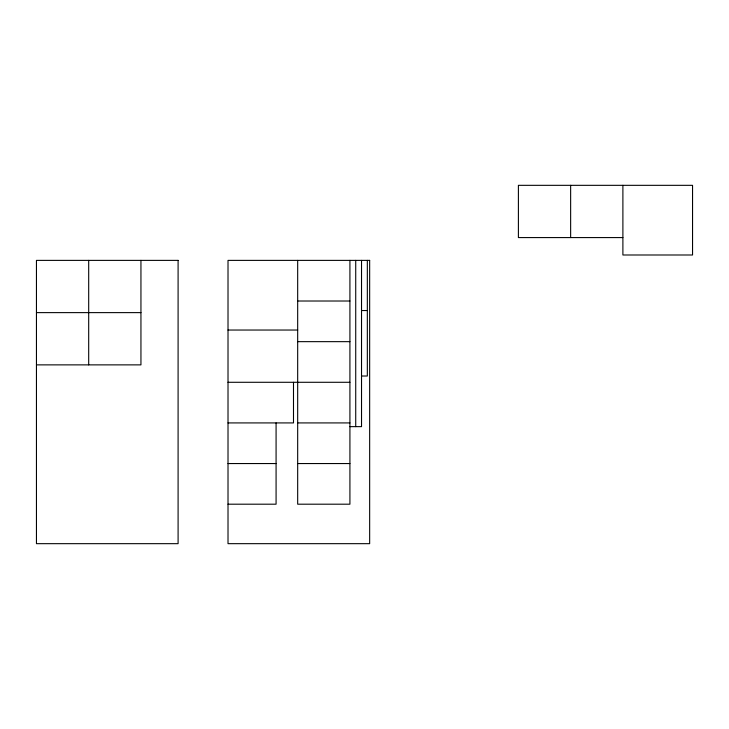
<?xml version="1.0" encoding="UTF-8"?>
<svg xmlns="http://www.w3.org/2000/svg" width="729" height="729" viewBox="0 0 729 729"><rect width="100%" height="100%" fill="white"/><g stroke="black" fill="none" stroke-linecap="round" stroke-linejoin="round"><path stroke-width="1.09" d="M622.894 237.581L518.401 237.581L518.401 185.33L692.55 185.33L692.55 254.995L622.894 254.995L622.894 185.33M297.678 301.013L349.92 301.013M361.529 310.536L367.334 310.536M36.45 312.623L140.943 312.623M228.013 330.037L297.678 330.037M297.678 341.655L349.92 341.655M36.45 364.874L140.943 364.874L140.943 260.381M361.529 376.018L367.334 376.018L367.334 260.381M228.013 382.288L349.92 382.288M228.013 422.92L293.495 422.92L293.495 382.288M297.678 422.92L349.92 422.92M349.92 426.638L361.529 426.638L361.529 260.381M228.013 463.553L276.081 463.553M297.678 463.553L349.92 463.553M228.013 504.195L276.081 504.195L276.081 422.92M570.643 185.33L570.643 237.581M355.725 260.381L355.725 426.638M349.92 260.381L349.92 504.195L297.678 504.195L297.678 260.381M88.692 260.381L88.692 364.874M178.095 260.381L36.45 260.381L36.45 543.67L178.095 543.67L178.095 260.381M369.658 260.381L228.013 260.381L228.013 543.67L369.658 543.67L369.658 260.381"/></g></svg>
